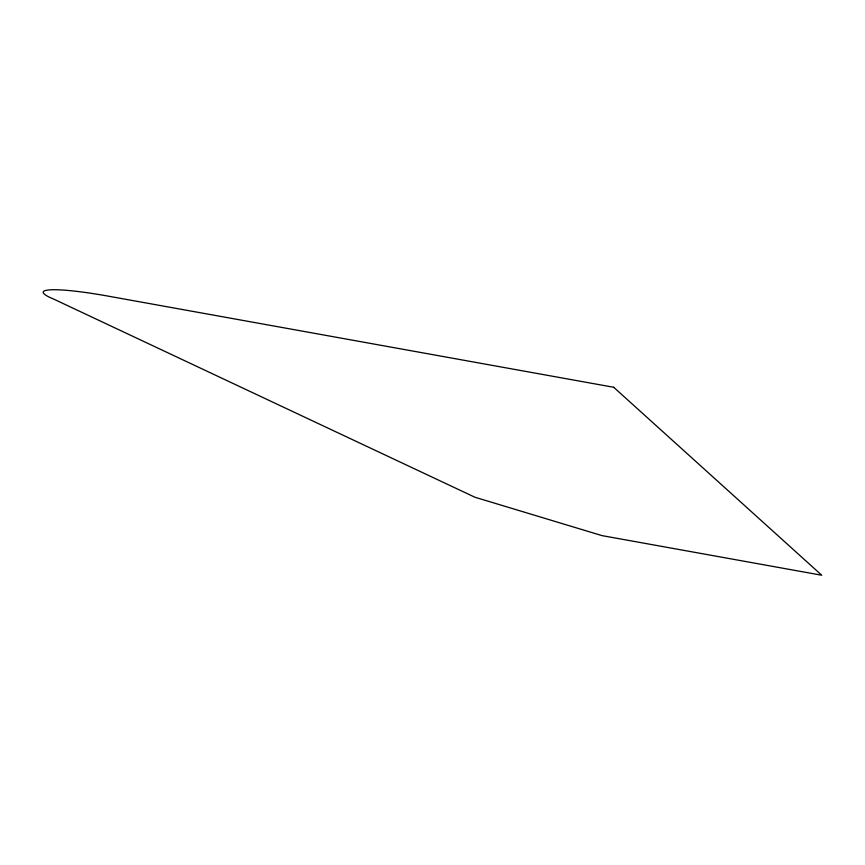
<?xml version="1.0" encoding="UTF-8"?>
<svg xmlns="http://www.w3.org/2000/svg" width="865" height="865" viewBox="0 0 865 865"><rect width="100%" height="100%" fill="white"/><g stroke="black" fill="none" stroke-linecap="round" stroke-linejoin="round"><path stroke-width="1.3" d="M613.696 387.271L108.179 296.133A79.677 9.158 11.5 0 0 53.576 299.041L474.907 497.224L602.008 535.619L821.75 575.236L613.696 387.271"/></g></svg>
